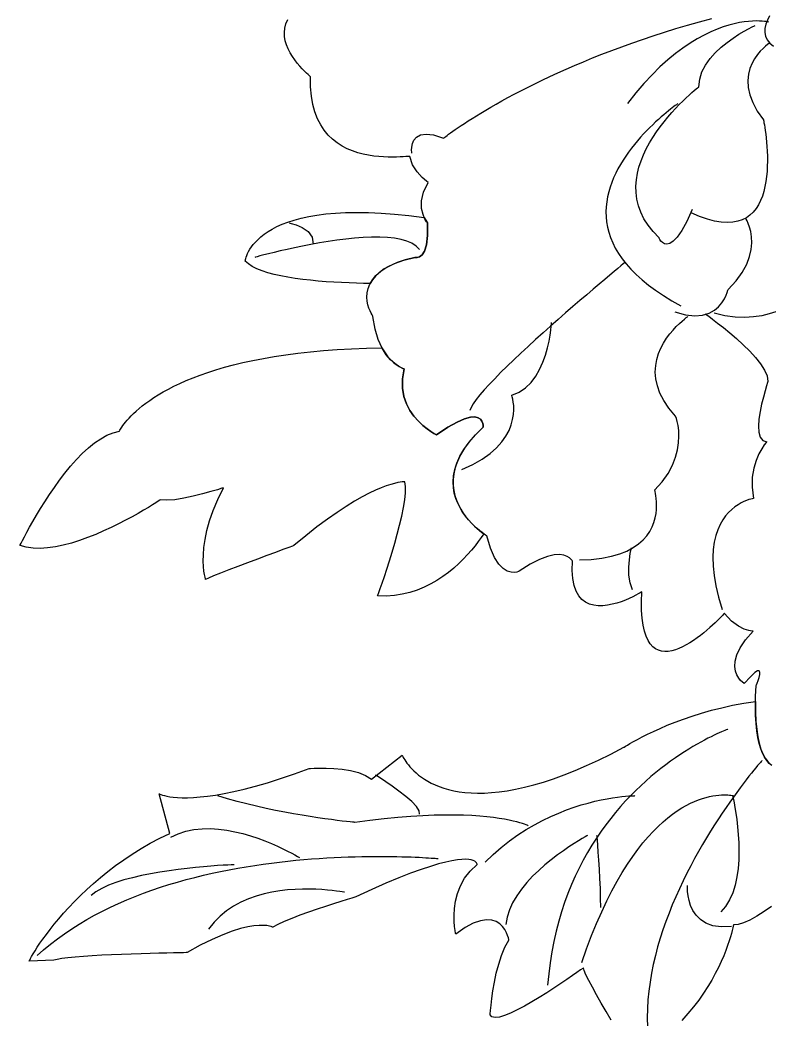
# Model space of a CAD drawing. Extents: x 40 to 170, y 25 to 272.
# Drawn here: x 81.82 to 102.25, y 221.43 to 248.68 of the extents above; entities that cross this region are included whole.
import ezdxf

# ---------------------------------------------------------------- set-up
doc = ezdxf.new("R2010")
doc.units = 0

msp = doc.modelspace()

# ---------------------------------------------------------------- linework, layer by layer
at = {"color": 250, "linetype": 'Continuous'}
for points in [[(102.239776, 248.794381), (102.181545, 248.677775), (102.139315, 248.562781), (102.115317, 248.450392), (102.111783, 248.3416), (102.130948, 248.237396), (102.175042, 248.138773), (102.246298, 248.046723), (102.34695, 247.962239)], [(92.44, 244.9558), (92.421541, 244.959125), (92.384425, 244.958951), (92.330138, 244.956316), (92.260165, 244.952261), (92.175992, 244.947824), (92.079105, 244.944045), (91.970987, 244.941964), (91.853127, 244.94262), (91.727007, 244.947052), (91.594115, 244.9563), (91.455935, 244.971403), (91.313953, 244.993401), (91.169655, 245.023332), (91.024525, 245.062237), (90.88005, 245.111156), (90.737714, 245.171126), (90.599004, 245.243188), (90.465405, 245.328381), (90.338401, 245.427745), (90.21948, 245.542319), (90.110125, 245.673142), (90.011823, 245.821254), (89.926059, 245.987695), (89.854318, 246.173503), (89.798087, 246.379718), (89.758849, 246.607379), (89.738092, 246.857527), (89.7373, 247.1312), (89.729068, 247.137991), (89.705822, 247.157814), (89.669736, 247.189845), (89.622986, 247.233258), (89.567744, 247.287229), (89.506188, 247.350934), (89.44049, 247.423547), (89.372825, 247.504244), (89.305368, 247.5922), (89.240294, 247.686591), (89.179777, 247.786592), (89.125991, 247.891378), (89.081113, 248.000125), (89.047314, 248.112007), (89.026772, 248.226201), (89.021659, 248.341881), (89.034152, 248.458222), (89.066423, 248.574401), (89.120648, 248.689592)], [(92.495, 245.0516), (92.492198, 245.07398), (92.488854, 245.13298), (92.492565, 245.216395), (92.510923, 245.312016), (92.551525, 245.407637), (92.621965, 245.491052), (92.729837, 245.550052), (92.882738, 245.572432), (93.08826, 245.545983), (93.354, 245.4585), (93.358017, 245.461681), (93.370062, 245.471089), (93.390125, 245.486522), (93.418199, 245.507778), (93.454273, 245.534653), (93.49834, 245.566946), (93.55039, 245.604454), (93.610414, 245.646975), (93.678404, 245.694306), (93.75435, 245.746245), (93.838244, 245.80259), (93.930076, 245.863137), (94.029838, 245.927686), (94.13752, 245.996032), (94.253115, 246.067974), (94.376612, 246.14331), (94.508004, 246.221836), (94.64728, 246.303351), (94.794433, 246.387652), (94.949452, 246.474537), (95.112331, 246.563804), (95.283058, 246.655249), (95.461626, 246.74867), (95.648025, 246.843866), (95.842248, 246.940633), (96.044283, 247.03877), (96.254124, 247.138073), (96.47176, 247.23834), (96.697184, 247.33937), (96.930385, 247.440959), (97.171356, 247.542906), (97.420086, 247.645007), (97.676568, 247.74706), (97.940792, 247.848863), (98.21275, 247.950214), (98.492432, 248.05091), (98.77983, 248.150748), (99.074934, 248.249527), (99.377736, 248.347043), (99.688227, 248.443095), (100.006397, 248.53748), (100.332239, 248.629995), (100.665742, 248.720438)], [(102.2147, 248.6231), (102.207339, 248.624779), (102.185577, 248.629089), (102.149896, 248.634942), (102.10078, 248.641249), (102.038709, 248.646923), (101.964167, 248.650873), (101.877635, 248.652012), (101.779597, 248.64925), (101.670533, 248.6415), (101.550928, 248.627672), (101.421262, 248.606679), (101.282019, 248.577431), (101.13368, 248.53884), (100.976727, 248.489816), (100.811644, 248.429273), (100.638913, 248.35612), (100.459015, 248.26927), (100.272433, 248.167633), (100.07965, 248.050122), (99.881147, 247.915647), (99.677407, 247.76312), (99.468913, 247.591452), (99.256146, 247.399555), (99.039589, 247.18634), (98.819724, 246.950718), (98.597034, 246.691601), (98.372, 246.4079)], [(100.1351, 243.5146), (99.984358, 243.186074), (99.848373, 242.939646), (99.72683, 242.765111), (99.619415, 242.652267), (99.525814, 242.59091), (99.445712, 242.570837), (99.378797, 242.581846), (99.324752, 242.613733), (99.283264, 242.656295), (99.254019, 242.699329), (99.236702, 242.732632), (99.231, 242.746), (99.067052, 242.916909), (98.930272, 243.090217), (98.819221, 243.265413), (98.732458, 243.441982), (98.668542, 243.619412), (98.626033, 243.797189), (98.603491, 243.974799), (98.599475, 244.151731), (98.612545, 244.327471), (98.641261, 244.501504), (98.684182, 244.673319), (98.739867, 244.842402), (98.806877, 245.00824), (98.883771, 245.170319), (98.969109, 245.328127), (99.06145, 245.48115), (99.159354, 245.628875), (99.26138, 245.770788), (99.366089, 245.906377), (99.472039, 246.035129), (99.577791, 246.156529), (99.681903, 246.270066), (99.782937, 246.375225), (99.87945, 246.471494), (99.970003, 246.558359), (100.053156, 246.635307), (100.127468, 246.701825), (100.191498, 246.757399), (100.243807, 246.801517), (100.282954, 246.833666), (100.307498, 246.853331), (100.316, 246.86), (100.338405, 247.068132), (100.40114, 247.265788), (100.497483, 247.452177), (100.620711, 247.626507), (100.764105, 247.787987), (100.920942, 247.935828), (101.0845, 248.069238), (101.248058, 248.187425), (101.404895, 248.2896), (101.548289, 248.374971), (101.671517, 248.442747), (101.76786, 248.492138), (101.830595, 248.522353), (101.853, 248.5326)], [(102.2361, 248.0466), (102.222812, 248.037698), (102.186325, 248.01119), (102.131702, 247.967369), (102.064008, 247.906531), (101.988305, 247.828971), (101.909658, 247.734982), (101.833131, 247.62486), (101.763788, 247.4989), (101.706691, 247.357396), (101.666906, 247.200643), (101.649495, 247.028936), (101.659523, 246.842569), (101.702054, 246.641837), (101.782151, 246.427035), (101.904879, 246.198458), (102.0753, 245.9564), (102.077167, 245.947256), (102.082358, 245.920657), (102.090262, 245.877852), (102.100263, 245.82009), (102.11175, 245.748619), (102.124109, 245.664688), (102.136727, 245.569546), (102.148991, 245.464441), (102.160287, 245.350624), (102.170003, 245.229341), (102.177525, 245.101843), (102.182241, 244.969377), (102.183536, 244.833194), (102.180798, 244.694541), (102.173413, 244.554667), (102.160769, 244.414821), (102.142252, 244.276253), (102.11725, 244.14021), (102.085148, 244.007941), (102.045334, 243.880696), (101.997194, 243.759723), (101.940116, 243.646271), (101.873487, 243.541589), (101.796692, 243.446925), (101.709119, 243.363528), (101.610155, 243.292648), (101.499187, 243.235532), (101.375601, 243.19343), (101.238784, 243.167591), (101.088123, 243.159263), (100.923006, 243.169695), (100.742817, 243.200136), (100.546946, 243.251835), (100.334778, 243.32604), (100.1057, 243.424)], [(99.7439, 246.3985), (99.739225, 246.395262), (99.725563, 246.385646), (99.703455, 246.3698), (99.673446, 246.347871), (99.636077, 246.320006), (99.59189, 246.286353), (99.54143, 246.247059), (99.485238, 246.202272), (99.423858, 246.152139), (99.357831, 246.096807), (99.287701, 246.036425), (99.21401, 245.971138), (99.137301, 245.901096), (99.058117, 245.826445), (98.977, 245.747332), (98.894493, 245.663905), (98.811139, 245.576312), (98.72748, 245.484699), (98.64406, 245.389215), (98.56142, 245.290006), (98.480104, 245.187221), (98.400654, 245.081005), (98.323613, 244.971508), (98.249524, 244.858876), (98.178929, 244.743257), (98.112371, 244.624798), (98.050392, 244.503647), (97.993536, 244.379951), (97.942345, 244.253857), (97.897362, 244.125512), (97.85913, 243.995065), (97.82819, 243.862663), (97.805087, 243.728453), (97.790362, 243.592582), (97.784558, 243.455198), (97.788219, 243.316448), (97.801885, 243.176481), (97.826102, 243.035442), (97.86141, 242.89348), (97.908353, 242.750741), (97.967474, 242.607375), (98.039314, 242.463527), (98.124418, 242.319345), (98.223327, 242.174977), (98.336584, 242.030569), (98.464732, 241.886271), (98.608313, 241.742228), (98.767871, 241.598588), (98.943948, 241.4555), (99.137087, 241.313109), (99.34783, 241.171564), (99.57672, 241.031012), (99.8243, 240.8916)], [(102.304285, 228.361239), (102.234285, 228.422586), (102.168787, 228.498622), (102.108242, 228.590173), (102.053101, 228.698065), (102.003814, 228.823125), (101.960834, 228.966181), (101.92461, 229.12806), (101.895593, 229.309587), (101.874234, 229.51159), (101.860985, 229.734897), (101.856295, 229.980332), (101.860617, 230.248724), (101.8744, 230.5409), (101.882764, 230.560879), (101.903447, 230.613024), (101.929836, 230.685647), (101.955318, 230.767059), (101.973281, 230.845571), (101.97711, 230.909496), (101.960192, 230.947144), (101.915916, 230.946826), (101.837667, 230.896856), (101.718833, 230.785543), (101.5528, 230.6012), (101.539121, 230.610087), (101.503667, 230.637119), (101.454813, 230.682855), (101.400933, 230.747852), (101.350404, 230.832668), (101.3116, 230.937863), (101.292896, 231.063992), (101.302667, 231.211615), (101.349288, 231.381289), (101.441133, 231.573573), (101.586579, 231.789024), (101.794, 232.0282), (101.76385, 232.029037), (101.6801, 232.0416), (101.5528, 232.080963), (101.392, 232.1622), (101.20775, 232.300388), (101.0101, 232.5106), (101.00431, 232.504206), (100.987404, 232.485834), (100.960081, 232.456695), (100.923037, 232.418001), (100.876971, 232.370965), (100.822579, 232.316799), (100.760559, 232.256715), (100.691609, 232.191926), (100.616427, 232.123643), (100.535709, 232.053079), (100.450154, 231.981447), (100.360459, 231.909957), (100.267321, 231.839824), (100.171438, 231.772258), (100.073507, 231.708472), (99.974226, 231.649678), (99.874293, 231.597089), (99.774405, 231.551917), (99.67526, 231.515373), (99.577554, 231.488671), (99.481986, 231.473022), (99.389254, 231.469639), (99.300054, 231.479734), (99.215084, 231.504519), (99.135042, 231.545206), (99.060625, 231.603008), (98.992531, 231.679137), (98.931457, 231.774805), (98.878101, 231.891224), (98.83316, 232.029606), (98.797332, 232.191165), (98.771315, 232.377111), (98.755805, 232.588657), (98.751501, 232.827016), (98.7591, 233.0934), (98.747934, 233.086601), (98.715815, 233.06773), (98.664816, 233.039076), (98.597008, 233.00293), (98.514462, 232.961581), (98.419249, 232.917317), (98.313442, 232.87243), (98.199111, 232.829208), (98.078329, 232.789941), (97.953165, 232.756918), (97.825692, 232.732429), (97.697982, 232.718763), (97.572105, 232.718211), (97.450133, 232.733061), (97.334138, 232.765603), (97.226191, 232.818127), (97.128363, 232.892922), (97.042726, 232.992277), (96.97135, 233.118483), (96.916309, 233.273829), (96.879672, 233.460604), (96.863512, 233.681098), (96.8699, 233.9376), (96.86247, 233.949618), (96.838369, 233.979936), (96.794878, 234.019947), (96.72928, 234.061044), (96.638858, 234.094621), (96.520892, 234.112072), (96.372666, 234.104789), (96.191462, 234.064167), (95.974561, 233.981599), (95.719246, 233.848479), (95.4228, 233.6562), (95.406177, 233.649024), (95.359767, 233.634974), (95.288756, 233.625263), (95.19833, 233.631109), (95.093675, 233.663725), (94.979978, 233.734327), (94.862426, 233.854131), (94.746205, 234.03435), (94.636501, 234.286202), (94.5385, 234.6209), (94.529278, 234.626693), (94.503124, 234.643897), (94.462302, 234.67225), (94.409077, 234.711489), (94.345715, 234.761352), (94.274481, 234.821576), (94.19764, 234.891899), (94.117457, 234.972058), (94.036197, 235.061791), (93.956126, 235.160836), (93.879508, 235.26893), (93.808609, 235.38581), (93.745695, 235.511214), (93.693029, 235.644879), (93.652878, 235.786544), (93.627507, 235.935945), (93.61918, 236.092821), (93.630164, 236.256908), (93.662722, 236.427945), (93.719121, 236.605668), (93.801625, 236.789816), (93.9125, 236.980125), (94.05401, 237.176334), (94.228422, 237.37818), (94.438, 237.5854), (94.438419, 237.599671), (94.436325, 237.636763), (94.426695, 237.688092), (94.404504, 237.745074), (94.364726, 237.799125), (94.302338, 237.841662), (94.212314, 237.864102), (94.08963, 237.857859), (93.929261, 237.814352), (93.726183, 237.724995), (93.475371, 237.581206), (93.1718, 237.3744), (93.151833, 237.384504), (93.096841, 237.414991), (93.014182, 237.466126), (92.91122, 237.538173), (92.795314, 237.631396), (92.673825, 237.746059), (92.554115, 237.882425), (92.443543, 238.04076), (92.349471, 238.221327), (92.27926, 238.424391), (92.240271, 238.650215), (92.239864, 238.899063), (92.2854, 239.1712), (92.265504, 239.177513), (92.210881, 239.199998), (92.129127, 239.243973), (92.027838, 239.314755), (91.914613, 239.417663), (91.797046, 239.558013), (91.682734, 239.741124), (91.579275, 239.972314), (91.494265, 240.2569), (91.4353, 240.6002), (91.428535, 240.610757), (91.410661, 240.641114), (91.385305, 240.689299), (91.356097, 240.753337), (91.326666, 240.831258), (91.300641, 240.921089), (91.28165, 241.020856), (91.273322, 241.128588), (91.279287, 241.242312), (91.303174, 241.360056), (91.34861, 241.479846), (91.419226, 241.599711), (91.51865, 241.717678), (91.65051, 241.831774), (91.818437, 241.940026), (92.026058, 242.040463), (92.277003, 242.131112), (92.5749, 242.21), (92.592634, 242.206645), (92.638769, 242.206894), (92.702707, 242.226221), (92.77385, 242.2801), (92.841599, 242.384004), (92.895356, 242.553406), (92.924523, 242.80378), (92.9185, 243.1506), (92.898622, 243.177548), (92.852485, 243.255437), (92.800338, 243.37984), (92.762428, 243.546327), (92.759003, 243.750469), (92.810311, 243.987836), (92.9366, 244.254), (92.890954, 244.289134), (92.779797, 244.387475), (92.641803, 244.538429), (92.515646, 244.731402), (92.44, 244.9558)], [(91.3584, 241.4991), (91.177686, 241.502091), (90.986955, 241.506789), (90.788008, 241.513462), (90.582643, 241.522378), (90.372663, 241.533805), (90.159866, 241.548012), (89.946052, 241.565265), (89.733023, 241.585833), (89.522578, 241.609985), (89.316518, 241.637987), (89.116642, 241.670107), (88.924751, 241.706615), (88.742644, 241.747777), (88.572123, 241.793861), (88.414987, 241.845136), (88.273037, 241.90187), (88.148072, 241.964329), (88.041893, 242.032784), (87.9563, 242.1075), (87.956914, 242.112455), (87.959241, 242.126838), (87.964003, 242.149925), (87.971925, 242.18099), (87.983733, 242.21931), (88.00015, 242.26416), (88.0219, 242.314816), (88.049709, 242.370553), (88.084299, 242.430648), (88.126397, 242.494375), (88.176726, 242.561011), (88.23601, 242.629831), (88.304975, 242.70011), (88.384343, 242.771125), (88.474841, 242.842151), (88.577191, 242.912463), (88.692119, 242.981337), (88.820349, 243.048049), (88.962605, 243.111875), (89.119611, 243.17209), (89.292093, 243.227969), (89.480774, 243.278789), (89.686379, 243.323825), (89.909632, 243.362352), (90.151257, 243.393647), (90.41198, 243.416984), (90.692524, 243.43164), (90.993613, 243.43689), (91.315973, 243.43201), (91.660327, 243.416275), (92.0274, 243.388962), (92.417916, 243.349345), (92.8326, 243.2967), (92.9185, 243.1506), (92.924523, 242.80378), (92.895356, 242.553406), (92.841599, 242.384004), (92.77385, 242.2801), (92.702707, 242.226221), (92.638769, 242.206894), (92.592634, 242.206645), (92.5749, 242.21), (92.31721, 242.143343), (92.094248, 242.067872), (91.903741, 241.984821), (91.743412, 241.895425), (91.610989, 241.80092), (91.504195, 241.702541), (91.420757, 241.601522), (91.3584, 241.4991)], [(89.1561, 243.1506), (89.209365, 243.137872), (89.341019, 243.097007), (89.50885, 243.023988), (89.670648, 242.914793), (89.784202, 242.765403), (89.8073, 242.5718)], [(99.6635, 240.7308), (99.953741, 240.64977), (100.203366, 240.621918), (100.415308, 240.63845), (100.592496, 240.690574), (100.737863, 240.769497), (100.854338, 240.866425), (100.944852, 240.972566), (101.012337, 241.079126), (101.059723, 241.177312), (101.089942, 241.258332), (101.105924, 241.313393), (101.1106, 241.3337), (101.332129, 241.571715), (101.499978, 241.802041), (101.620406, 242.022704), (101.699668, 242.231727), (101.744022, 242.427136), (101.759725, 242.606955), (101.753034, 242.769207), (101.730205, 242.911918), (101.697497, 243.033111), (101.661165, 243.130812), (101.627467, 243.203044), (101.60266, 243.247832), (101.593, 243.2632)], [(92.7015, 242.4271), (92.612632, 242.51878), (92.497904, 242.594159), (92.359711, 242.654275), (92.200448, 242.700163), (92.022512, 242.732862), (91.828299, 242.753409), (91.620205, 242.762842), (91.400625, 242.762197), (91.171956, 242.752513), (90.936592, 242.734826), (90.696931, 242.710174), (90.455369, 242.679595), (90.2143, 242.644125), (89.976121, 242.604802), (89.743228, 242.562664), (89.518017, 242.518747), (89.302884, 242.47409), (89.100224, 242.429729), (88.912433, 242.386702), (88.741908, 242.346046), (88.591044, 242.308799), (88.462237, 242.275997), (88.357884, 242.24868), (88.280379, 242.227883), (88.232119, 242.214644), (88.2155, 242.21)], [(98.3059, 242.073), (98.292836, 242.062274), (98.2548, 242.030959), (98.193521, 241.980345), (98.11073, 241.911724), (98.008159, 241.82639), (97.887538, 241.725633), (97.750597, 241.610745), (97.599069, 241.483019), (97.434683, 241.343746), (97.25917, 241.194219), (97.074262, 241.035728), (96.881689, 240.869566), (96.683181, 240.697026), (96.480471, 240.519398), (96.275287, 240.337975), (96.069363, 240.154049), (95.864427, 239.968911), (95.662211, 239.783854), (95.464446, 239.600169), (95.272863, 239.419148), (95.089192, 239.242084), (94.915165, 239.070268), (94.752511, 238.904991), (94.602962, 238.747547), (94.46825, 238.599227), (94.350103, 238.461322), (94.250254, 238.335125), (94.170434, 238.221928), (94.112372, 238.123022), (94.0778, 238.0397)], [(100.4888, 240.6725), (100.513724, 240.655005), (100.583512, 240.605013), (100.690686, 240.526263), (100.827769, 240.422493), (100.987284, 240.297442), (101.161753, 240.154848), (101.3437, 239.99845), (101.525647, 239.831987), (101.700116, 239.659197), (101.859631, 239.483819), (101.996714, 239.309592), (102.103888, 239.140254), (102.173676, 238.979544), (102.1986, 238.8312), (102.187906, 238.798851), (102.159628, 238.709415), (102.119477, 238.574309), (102.073159, 238.404952), (102.026385, 238.21276), (101.984863, 238.00915), (101.9543, 237.80554), (101.940407, 237.613348), (101.948892, 237.443991), (101.985463, 237.308885), (102.05583, 237.219449), (102.1657, 237.1871), (102.146801, 237.165497), (102.097319, 237.10195), (102.028081, 236.998352), (101.949913, 236.856596), (101.873639, 236.678575), (101.810085, 236.466181), (101.770077, 236.221309), (101.76444, 235.945851), (101.804, 235.6417), (101.79524, 235.640168), (101.770225, 235.634927), (101.730852, 235.625005), (101.679021, 235.609431), (101.616629, 235.587237), (101.545575, 235.55745), (101.467756, 235.519101), (101.38507, 235.471219), (101.299416, 235.412833), (101.212692, 235.342973), (101.126796, 235.260669), (101.043625, 235.16495), (100.965078, 235.054846), (100.893054, 234.929385), (100.829449, 234.787598), (100.776163, 234.628515), (100.735093, 234.451164), (100.708138, 234.254575), (100.697194, 234.037778), (100.704162, 233.799802), (100.730938, 233.539677), (100.779421, 233.256431), (100.851509, 232.949096), (100.9491, 232.6167)], [(102.412456, 240.729402), (102.229616, 240.668614), (102.027096, 240.619596), (101.805282, 240.586335), (101.56456, 240.572817), (101.305315, 240.58303), (101.027933, 240.620962), (100.7328, 240.6906)], [(93.8553, 236.4264), (94.155866, 236.564049), (94.4119, 236.710463), (94.626797, 236.863436), (94.803956, 237.020758), (94.946772, 237.180221), (95.058643, 237.339618), (95.142965, 237.496739), (95.203135, 237.649377), (95.24255, 237.795324), (95.264607, 237.93237), (95.272702, 238.058308), (95.270233, 238.170929), (95.260595, 238.268026), (95.247186, 238.34739), (95.233403, 238.406812), (95.222642, 238.444085), (95.2183, 238.457), (95.419139, 238.537172), (95.593701, 238.653962), (95.74381, 238.800556), (95.871292, 238.970143), (95.977972, 239.155911), (96.065675, 239.351046), (96.136225, 239.548738), (96.191448, 239.742172), (96.233167, 239.924538), (96.26321, 240.089022), (96.283399, 240.228813), (96.295561, 240.337097), (96.301519, 240.407064), (96.3031, 240.4319)], [(97.0608, 233.9677), (97.385092, 233.981763), (97.674996, 234.014854), (97.932373, 234.065146), (98.15908, 234.130809), (98.356975, 234.210014), (98.527916, 234.300934), (98.673763, 234.40174), (98.796373, 234.510603), (98.897605, 234.625695), (98.979317, 234.745187), (99.043367, 234.86725), (99.091614, 234.990057), (99.125916, 235.111778), (99.148132, 235.230584), (99.160119, 235.344649), (99.163736, 235.452142), (99.160842, 235.551235), (99.153294, 235.6401), (99.142952, 235.716908), (99.131673, 235.77983), (99.121316, 235.827039), (99.113739, 235.856705), (99.1108, 235.867), (99.316076, 236.096646), (99.476066, 236.32448), (99.595794, 236.547619), (99.680282, 236.763183), (99.734552, 236.968289), (99.763628, 237.160056), (99.772532, 237.335604), (99.766285, 237.492049), (99.749912, 237.626511), (99.728435, 237.736109), (99.706875, 237.817961), (99.690256, 237.869185), (99.6836, 237.8869), (99.502189, 238.100094), (99.360662, 238.3086), (99.255836, 238.511833), (99.184527, 238.709205), (99.143551, 238.900132), (99.129724, 239.084027), (99.139863, 239.260304), (99.170784, 239.428377), (99.219302, 239.587661), (99.282235, 239.73757), (99.356399, 239.877517), (99.43861, 240.006916), (99.525684, 240.125183), (99.614437, 240.23173), (99.701686, 240.325971), (99.784247, 240.407322), (99.858936, 240.475196), (99.92257, 240.529006), (99.971964, 240.568168), (100.003935, 240.592094), (100.0153, 240.6002)], [(94.4538, 234.6784), (94.384559, 234.577123), (94.305921, 234.468353), (94.217918, 234.353651), (94.12058, 234.234577), (94.01394, 234.112691), (93.898029, 233.989554), (93.772878, 233.866726), (93.63852, 233.745768), (93.494986, 233.62824), (93.342307, 233.515703), (93.180515, 233.409716), (93.009642, 233.31184), (92.829718, 233.223636), (92.640777, 233.146664), (92.442848, 233.082485), (92.235965, 233.032659), (92.020158, 232.998745), (91.795459, 232.982306), (91.5619, 232.9849), (91.570887, 233.009567), (91.596243, 233.080094), (91.635559, 233.191267), (91.686428, 233.337873), (91.746443, 233.514698), (91.813195, 233.71653), (91.884277, 233.938155), (91.95728, 234.174359), (92.029797, 234.41993), (92.099421, 234.669655), (92.163743, 234.918319), (92.220355, 235.16071), (92.26685, 235.391614), (92.30082, 235.605819), (92.319856, 235.79811), (92.321553, 235.963275), (92.3035, 236.0961), (92.295939, 236.096274), (92.273078, 236.09569), (92.234647, 236.092684), (92.180378, 236.085597), (92.110001, 236.072766), (92.023248, 236.05253), (91.919849, 236.023227), (91.799536, 235.983196), (91.662039, 235.930776), (91.507089, 235.864304), (91.334419, 235.782119), (91.143757, 235.68256), (90.934837, 235.563966), (90.707387, 235.424674), (90.461141, 235.263023), (90.195828, 235.077351), (89.911179, 234.865998), (89.606926, 234.627302), (89.2828, 234.3596), (89.245544, 234.345842), (89.141451, 234.307334), (88.98203, 234.248227), (88.778791, 234.172669), (88.543244, 234.084811), (88.286899, 233.988802), (88.021267, 233.888792), (87.757858, 233.788931), (87.508181, 233.693369), (87.283747, 233.606255), (87.096065, 233.531739), (86.956646, 233.473971), (86.877, 233.4371), (86.87255, 233.451636), (86.861337, 233.494688), (86.846564, 233.565428), (86.831435, 233.663023), (86.819154, 233.786644), (86.812924, 233.935459), (86.81595, 234.108638), (86.831435, 234.30535), (86.862583, 234.524764), (86.912598, 234.76605), (86.984683, 235.028378), (87.082043, 235.310916), (87.20788, 235.612833), (87.3654, 235.9333), (87.320785, 235.919004), (87.198615, 235.881225), (87.0164, 235.82763), (86.791652, 235.765884), (86.541881, 235.703653), (86.2846, 235.648604), (86.037319, 235.608401), (85.817548, 235.590711), (85.6428, 235.6032), (85.628543, 235.593779), (85.587049, 235.566804), (85.520235, 235.524204), (85.43002, 235.467909), (85.31832, 235.39985), (85.187052, 235.321955), (85.038134, 235.236156), (84.873483, 235.144383), (84.695016, 235.048564), (84.504651, 234.950631), (84.304305, 234.852513), (84.095894, 234.75614), (83.881337, 234.663442), (83.662551, 234.57635), (83.441452, 234.496793), (83.219959, 234.4267), (82.999988, 234.368004), (82.783457, 234.322632), (82.572282, 234.292515), (82.368382, 234.279584), (82.173674, 234.285767), (81.990074, 234.312996), (81.8195, 234.3632), (81.827394, 234.379287), (81.850573, 234.425691), (81.88828, 234.499628), (81.939756, 234.598314), (82.004247, 234.718963), (82.080995, 234.85879), (82.169242, 235.015012), (82.268233, 235.184843), (82.37721, 235.3655), (82.495416, 235.554196), (82.622095, 235.748148), (82.756489, 235.944571), (82.897843, 236.140681), (83.045398, 236.333692), (83.198398, 236.52082), (83.356087, 236.69928), (83.517707, 236.866289), (83.682501, 237.01906), (83.849713, 237.15481), (84.018586, 237.270753), (84.188363, 237.364106), (84.358286, 237.432083), (84.5276, 237.4719), (84.529246, 237.475421), (84.534397, 237.485765), (84.543369, 237.502606), (84.55648, 237.525614), (84.574049, 237.554464), (84.596391, 237.588827), (84.623826, 237.628376), (84.656671, 237.672783), (84.695243, 237.721721), (84.739859, 237.774862), (84.790838, 237.831879), (84.848497, 237.892445), (84.913154, 237.95623), (84.985125, 238.02291), (85.06473, 238.092154), (85.152284, 238.163637), (85.248107, 238.23703), (85.352515, 238.312007), (85.465825, 238.388239), (85.588357, 238.465399), (85.720427, 238.543159), (85.862352, 238.621193), (86.014451, 238.699172), (86.177041, 238.776769), (86.350439, 238.853656), (86.534963, 238.929506), (86.730931, 239.003991), (86.93866, 239.076784), (87.158468, 239.147558), (87.390672, 239.215984), (87.635591, 239.281735), (87.893541, 239.344484), (88.16484, 239.403904), (88.449805, 239.459665), (88.748756, 239.511442), (89.062007, 239.558907), (89.389879, 239.601732), (89.732687, 239.639589), (90.09075, 239.672151), (90.464385, 239.699091), (90.85391, 239.720081), (91.259643, 239.734793), (91.6819, 239.7429), (91.84339, 239.49801), (92.005399, 239.333049), (92.147013, 239.233363), (92.247318, 239.184298), (92.2854, 239.1712), (92.239864, 238.899063), (92.240271, 238.650215), (92.27926, 238.424391), (92.349471, 238.221327), (92.443543, 238.04076), (92.554115, 237.882425), (92.673825, 237.746059), (92.795314, 237.631396), (92.91122, 237.538173), (93.014182, 237.466126), (93.096841, 237.414991), (93.151833, 237.384504), (93.1718, 237.3744), (93.475371, 237.581206), (93.726183, 237.724995), (93.929261, 237.814352), (94.08963, 237.857859), (94.212314, 237.864102), (94.302337, 237.841663), (94.364726, 237.799125), (94.404504, 237.745074), (94.426695, 237.688092), (94.436325, 237.636763), (94.438419, 237.599671), (94.438, 237.5854), (94.238233, 237.388606), (94.070243, 237.196644), (93.932093, 237.009737), (93.821846, 236.828109), (93.737567, 236.651985), (93.67732, 236.481589), (93.639168, 236.317145), (93.621175, 236.158877), (93.621405, 236.00701), (93.637922, 235.861766), (93.66879, 235.723372), (93.712072, 235.592049), (93.765833, 235.468024), (93.828136, 235.35152), (93.897045, 235.24276), (93.970624, 235.14197), (94.046937, 235.049372), (94.124048, 234.965193), (94.20002, 234.889655), (94.272917, 234.822982), (94.340804, 234.765399), (94.401743, 234.717131), (94.4538, 234.6784)], [(98.5079, 233.1537), (98.43979, 233.340556), (98.409639, 233.552201), (98.407431, 233.769122), (98.423149, 233.971805), (98.446778, 234.140738), (98.4683, 234.256407), (98.4777, 234.2993)], [(82.0714, 223.0296), (82.07203, 223.038984), (82.082928, 223.06509), (82.104071, 223.10697), (82.13544, 223.163677), (82.177011, 223.234263), (82.228765, 223.317782), (82.29068, 223.413284), (82.362734, 223.519824), (82.444905, 223.636453), (82.537174, 223.762224), (82.639518, 223.896189), (82.751915, 224.037401), (82.874346, 224.184912), (83.006788, 224.337775), (83.149219, 224.495042), (83.301619, 224.655767), (83.463967, 224.819), (83.63624, 224.983796), (83.818418, 225.149206), (84.010479, 225.314282), (84.212402, 225.478078), (84.424165, 225.639646), (84.645747, 225.798038), (84.877128, 225.952307), (85.118284, 226.101505), (85.369196, 226.244685), (85.629842, 226.380899), (85.9002, 226.5092), (85.6108, 227.5945), (85.616042, 227.59181), (85.63222, 227.584464), (85.660011, 227.57355), (85.700094, 227.560158), (85.753147, 227.545374), (85.819848, 227.530288), (85.900874, 227.515986), (85.996904, 227.503559), (86.108615, 227.494092), (86.236686, 227.488676), (86.381795, 227.488398), (86.544619, 227.494345), (86.725836, 227.507607), (86.926125, 227.529271), (87.146163, 227.560425), (87.386628, 227.602159), (87.648199, 227.655559), (87.931553, 227.721714), (88.237368, 227.801712), (88.566322, 227.896642), (88.919094, 228.007591), (89.29636, 228.135648), (89.6988, 228.2819), (89.73371, 228.28454), (89.830482, 228.290001), (89.977178, 228.294593), (90.161859, 228.294626), (90.372587, 228.286413), (90.597425, 228.266262), (90.824433, 228.230484), (91.041674, 228.175391), (91.237209, 228.097293), (91.3991, 227.9925), (92.2312, 228.6437), (92.232963, 228.639619), (92.238415, 228.627785), (92.247798, 228.608814), (92.261356, 228.583321), (92.279332, 228.551922), (92.301969, 228.515231), (92.32951, 228.473864), (92.362199, 228.428437), (92.400279, 228.379563), (92.443992, 228.32786), (92.493583, 228.273941), (92.549293, 228.218423), (92.611367, 228.16192), (92.680048, 228.105048), (92.755579, 228.048422), (92.838202, 227.992657), (92.928162, 227.938369), (93.025701, 227.886173), (93.131062, 227.836684), (93.244489, 227.790517), (93.366225, 227.748288), (93.496513, 227.710611), (93.635596, 227.678103), (93.783718, 227.651378), (93.941121, 227.631052), (94.108049, 227.61774), (94.284745, 227.612057), (94.471452, 227.614619), (94.668413, 227.62604), (94.875872, 227.646936), (95.094072, 227.677923), (95.323255, 227.719615), (95.563665, 227.772628), (95.815546, 227.837577), (96.07914, 227.915077), (96.35469, 228.005744), (96.642441, 228.110193), (96.942634, 228.229039), (97.255513, 228.362898), (97.581322, 228.512384), (97.920303, 228.678113), (98.2727, 228.8607), (98.283369, 228.867709), (98.315016, 228.887917), (98.367103, 228.920098), (98.439091, 228.963023), (98.530441, 229.015466), (98.640613, 229.076198), (98.769069, 229.143992), (98.91527, 229.217622), (99.078676, 229.295858), (99.25875, 229.377475), (99.454952, 229.461244), (99.666742, 229.545938), (99.893583, 229.63033), (100.134935, 229.713192), (100.390259, 229.793297), (100.659017, 229.869417), (100.940669, 229.940325), (101.234676, 230.004793), (101.540499, 230.061594), (101.8576, 230.1095), (101.858438, 229.829944), (101.869738, 229.577273), (101.890908, 229.350404), (101.921358, 229.148253), (101.960498, 228.969738), (102.007736, 228.813774), (102.062481, 228.67928), (102.124144, 228.565171), (102.192133, 228.470364), (102.265858, 228.393777)], [(101.1039, 229.3516), (101.09878, 229.349736), (101.083679, 229.34408), (101.058985, 229.334533), (101.025085, 229.320996), (100.982368, 229.303373), (100.931222, 229.281564), (100.872034, 229.255472), (100.805193, 229.224997), (100.731086, 229.190043), (100.650102, 229.150512), (100.562627, 229.106304), (100.469051, 229.057321), (100.369762, 229.003466), (100.265146, 228.944641), (100.155592, 228.880747), (100.041488, 228.811685), (99.923222, 228.737359), (99.801182, 228.65767), (99.675756, 228.572519), (99.547331, 228.481808), (99.416296, 228.38544), (99.283039, 228.283316), (99.147947, 228.175338), (99.011409, 228.061408), (98.873812, 227.941427), (98.735544, 227.815298), (98.596994, 227.682923), (98.458549, 227.544202), (98.320596, 227.399038), (98.183525, 227.247334), (98.047724, 227.08899), (97.913579, 226.923908), (97.781478, 226.751991), (97.651811, 226.573141), (97.524965, 226.387258), (97.401327, 226.194245), (97.281286, 225.994004), (97.165229, 225.786437), (97.053545, 225.571445), (96.946621, 225.348931), (96.844846, 225.118795), (96.748607, 224.880941), (96.658292, 224.635269), (96.57429, 224.381682), (96.496987, 224.120082), (96.426773, 223.85037), (96.364035, 223.572448), (96.30916, 223.286219), (96.262538, 222.991583), (96.224555, 222.688443), (96.1956, 222.3767)], [(102.0351, 228.499), (102.030101, 228.493351), (102.015419, 228.47658), (101.991528, 228.448954), (101.958899, 228.410737), (101.918006, 228.362195), (101.869321, 228.303594), (101.813317, 228.235198), (101.750467, 228.157272), (101.681244, 228.070084), (101.60612, 227.973897), (101.525568, 227.868977), (101.440061, 227.755589), (101.350072, 227.634), (101.256074, 227.504474), (101.158538, 227.367277), (101.057939, 227.222673), (100.954748, 227.070929), (100.849439, 226.91231), (100.742484, 226.747081), (100.634356, 226.575508), (100.525528, 226.397855), (100.416473, 226.214389), (100.307662, 226.025375), (100.19957, 225.831078), (100.092669, 225.631763), (99.987432, 225.427696), (99.884331, 225.219143), (99.783839, 225.006368), (99.686428, 224.789637), (99.592573, 224.569215), (99.502745, 224.345368), (99.417417, 224.118362), (99.337063, 223.888461), (99.262154, 223.655931), (99.193163, 223.421037), (99.130564, 223.184045), (99.074829, 222.945219), (99.02643, 222.704827), (98.985842, 222.463132), (98.953535, 222.220401), (98.929984, 221.976898), (98.91566, 221.732889), (98.911037, 221.488639), (98.916588, 221.244414)], [(92.7014, 227.0414), (92.695335, 227.131489), (92.620273, 227.247202), (92.492616, 227.380272), (92.328766, 227.522427), (92.145125, 227.6654), (91.958094, 227.800921), (91.784074, 227.92072), (91.639467, 228.01653), (91.540675, 228.080079), (91.5041, 228.1031)], [(95.6608, 226.7251), (95.655084, 226.727812), (95.637631, 226.73552), (95.60798, 226.747583), (95.565672, 226.763358), (95.510247, 226.782203), (95.441246, 226.803477), (95.358208, 226.826538), (95.260675, 226.850744), (95.148186, 226.875452), (95.020282, 226.900022), (94.876502, 226.92381), (94.716389, 226.946176), (94.53948, 226.966477), (94.345318, 226.984072), (94.133442, 226.998318), (93.903393, 227.008574), (93.654711, 227.014198), (93.386936, 227.014548), (93.099608, 227.008981), (92.792269, 226.996857), (92.464457, 226.977533), (92.115715, 226.950367), (91.74558, 226.914717), (91.353595, 226.869942), (90.9393, 226.8154), (90.92467, 226.816779), (90.881899, 226.821005), (90.812664, 226.828213), (90.718642, 226.83854), (90.601511, 226.85212), (90.462947, 226.86909), (90.304628, 226.889583), (90.128231, 226.913736), (89.935434, 226.941684), (89.727913, 226.973563), (89.507345, 227.009507), (89.275409, 227.049652), (89.033781, 227.094134), (88.784138, 227.143088), (88.528158, 227.196648), (88.267518, 227.254952), (88.003894, 227.318134), (87.738966, 227.386329), (87.474408, 227.459672), (87.2119, 227.5383)], [(94.4906, 225.735), (94.709653, 225.943432), (94.932118, 226.135198), (95.156944, 226.310994), (95.38308, 226.471513), (95.609474, 226.61745), (95.835074, 226.7495), (96.058829, 226.868356), (96.279687, 226.974713), (96.496598, 227.069265), (96.708509, 227.152707), (96.914369, 227.225734), (97.113126, 227.289039), (97.303729, 227.343316), (97.485127, 227.389262), (97.656267, 227.427569), (97.816099, 227.458932), (97.963571, 227.484046), (98.097631, 227.503604), (98.217228, 227.518302), (98.32131, 227.528834), (98.408827, 227.535893), (98.478725, 227.540175), (98.529955, 227.542374), (98.561463, 227.543184), (98.5722, 227.5433)], [(97.1256, 222.9967), (97.258461, 223.373445), (97.393366, 223.729091), (97.530035, 224.064239), (97.668186, 224.379489), (97.807539, 224.675441), (97.947813, 224.952697), (98.088726, 225.211856), (98.229998, 225.453521), (98.371347, 225.67829), (98.512494, 225.886766), (98.653156, 226.079547), (98.793053, 226.257236), (98.931905, 226.420433), (99.069429, 226.569737), (99.205345, 226.705751), (99.339373, 226.829074), (99.47123, 226.940308), (99.600637, 227.040052), (99.727313, 227.128907), (99.850975, 227.207475), (99.971344, 227.276355), (100.088138, 227.336149), (100.201077, 227.387456), (100.309879, 227.430878), (100.414264, 227.467014), (100.513951, 227.496467), (100.608658, 227.519836), (100.698105, 227.537722), (100.78201, 227.550725), (100.860094, 227.559447), (100.932074, 227.564487), (100.99767, 227.566447), (101.056602, 227.565927), (101.108587, 227.563528), (101.153345, 227.55985), (101.190596, 227.555493), (101.220057, 227.55106), (101.241449, 227.547149), (101.254491, 227.544362), (101.2589, 227.5433)], [(101.2392, 227.5222), (101.24389, 227.501413), (101.25662, 227.441659), (101.275381, 227.346844), (101.298161, 227.220877), (101.322953, 227.067666), (101.347744, 226.891119), (101.370527, 226.695143), (101.389291, 226.483646), (101.402025, 226.260538), (101.406721, 226.029724), (101.401367, 225.795114), (101.383956, 225.560615), (101.352475, 225.330135), (101.304916, 225.107582), (101.239269, 224.896864), (101.153524, 224.701889), (101.045671, 224.526565), (100.9137, 224.3748)], [(85.9277, 226.4126), (86.130999, 226.506247), (86.342299, 226.574071), (86.559763, 226.618251), (86.781551, 226.640969), (87.005827, 226.644405), (87.230751, 226.630739), (87.454485, 226.602152), (87.675192, 226.560824), (87.891033, 226.508937), (88.10017, 226.44867), (88.300765, 226.382203), (88.490979, 226.311718), (88.668975, 226.239395), (88.832915, 226.167415), (88.980959, 226.097957), (89.111271, 226.033203), (89.222012, 225.975333), (89.311343, 225.926527), (89.377427, 225.888965), (89.418425, 225.86483), (89.4325, 225.8563)], [(97.2806, 226.4583), (97.263599, 226.448998), (97.215006, 226.421663), (97.138438, 226.377155), (97.037508, 226.316331), (96.915834, 226.240051), (96.777031, 226.149173), (96.624714, 226.044556), (96.462498, 225.927058), (96.294, 225.797538), (96.122835, 225.656854), (95.952618, 225.505865), (95.786966, 225.345429), (95.629493, 225.176406), (95.483815, 224.999653), (95.353548, 224.81603), (95.242308, 224.626394), (95.153709, 224.431605), (95.091368, 224.232521), (95.0589, 224.03)], [(97.6422, 224.495), (97.639308, 224.75086), (97.631457, 225.016636), (97.619887, 225.283647), (97.605838, 225.543216), (97.59055, 225.786662), (97.575262, 226.005308), (97.561213, 226.190473), (97.549643, 226.33348), (97.541792, 226.425648), (97.5389, 226.4583)], [(97.923763, 221.429506), (97.788278, 221.660773), (97.655052, 221.891567), (97.528874, 222.114511), (97.414533, 222.322228), (97.316816, 222.507342), (97.240513, 222.662477), (97.190411, 222.780255), (97.1713, 222.8533), (97.150213, 222.837965), (97.090068, 222.794634), (96.995537, 222.727318), (96.871293, 222.640028), (96.722009, 222.536777), (96.552359, 222.421574), (96.367015, 222.298432), (96.17065, 222.171362), (95.967938, 222.044375), (95.76355, 221.921482), (95.56216, 221.806696), (95.368441, 221.704026), (95.187066, 221.617485), (95.022707, 221.551083), (94.880038, 221.508832), (94.763732, 221.494744), (94.678462, 221.51283), (94.6289, 221.5671), (94.631173, 221.599796), (94.638773, 221.69155), (94.652871, 221.832862), (94.67464, 222.014232), (94.70525, 222.226159), (94.745874, 222.459143), (94.797683, 222.703683), (94.861848, 222.950279), (94.939542, 223.189431), (95.031935, 223.411638), (95.1402, 223.6074), (95.137023, 223.623505), (95.1262, 223.667122), (95.105789, 223.731205), (95.073849, 223.80871), (95.02844, 223.892589), (94.96762, 223.975797), (94.88945, 224.051288), (94.791988, 224.112016), (94.673293, 224.150935), (94.531424, 224.161001), (94.364442, 224.135165), (94.170404, 224.066384), (93.94737, 223.947611), (93.6934, 223.7718), (93.688267, 223.796419), (93.676213, 223.866098), (93.662252, 223.974575), (93.6514, 224.115585), (93.648673, 224.282865), (93.659088, 224.47015), (93.687658, 224.671177), (93.7394, 224.879681), (93.81933, 225.0894), (93.932463, 225.294069), (94.083814, 225.487423), (94.2784, 225.6632), (94.277997, 225.667112), (94.275563, 225.677758), (94.269262, 225.6935), (94.257258, 225.712701), (94.237715, 225.733725), (94.208796, 225.754935), (94.168667, 225.774693), (94.11549, 225.791363), (94.047429, 225.803308), (93.962649, 225.808891), (93.859313, 225.806475), (93.735584, 225.794423), (93.589628, 225.771098), (93.419608, 225.734863), (93.223687, 225.684081), (93.00003, 225.617116), (92.7468, 225.53233), (92.462162, 225.428087), (92.144279, 225.302749), (91.791315, 225.15468), (91.401434, 224.982243), (90.9728, 224.7838), (90.943077, 224.775061), (90.85934, 224.750132), (90.729737, 224.710943), (90.562417, 224.659424), (90.365528, 224.597505), (90.147217, 224.527117), (89.915633, 224.45019), (89.678925, 224.368654), (89.44524, 224.284439), (89.222727, 224.199476), (89.019534, 224.115695), (88.843809, 224.035026), (88.7037, 223.9594), (88.694605, 223.963875), (88.666463, 223.974833), (88.617987, 223.988578), (88.547891, 224.001413), (88.45489, 224.009639), (88.337697, 224.009559), (88.195025, 223.997475), (88.025589, 223.96969), (87.828103, 223.922507), (87.60128, 223.852228), (87.343835, 223.755155), (87.05448, 223.627591), (86.731931, 223.465839), (86.3749, 223.2662), (86.349127, 223.265808), (86.275298, 223.264591), (86.158648, 223.262485), (86.00441, 223.259429), (85.81782, 223.255359), (85.60411, 223.250213), (85.368516, 223.243929), (85.116272, 223.236443), (84.852613, 223.227693), (84.582771, 223.217617), (84.311983, 223.206152), (84.045482, 223.193234), (83.788503, 223.178802), (83.546279, 223.162793), (83.324046, 223.145145), (83.127037, 223.125794), (82.960487, 223.104678), (82.82963, 223.081734), (82.7397, 223.0569), (82.0714, 223.0296)], [(82.2838, 223.1859), (82.462916, 223.344288), (82.647444, 223.4965), (82.837109, 223.642654), (83.031637, 223.782869), (83.230751, 223.917265), (83.434177, 224.045961), (83.641639, 224.169076), (83.852863, 224.286728), (84.067572, 224.399037), (84.285493, 224.506121), (84.506348, 224.608101), (84.729865, 224.705094), (84.955766, 224.797221), (85.183777, 224.884599), (85.413623, 224.967349), (85.645029, 225.045589), (85.877719, 225.119437), (86.111418, 225.189014), (86.345851, 225.254439), (86.580742, 225.315829), (86.815817, 225.373305), (87.050801, 225.426985), (87.285417, 225.476989), (87.519391, 225.523436), (87.752448, 225.566443), (87.984312, 225.606132), (88.214709, 225.64262), (88.443362, 225.676027), (88.669997, 225.706471), (88.894339, 225.734073), (89.116112, 225.75895), (89.335042, 225.781222), (89.550852, 225.801008), (89.763268, 225.818427), (89.972015, 225.833598), (90.176817, 225.846641), (90.377399, 225.857673), (90.573486, 225.866815), (90.764803, 225.874184), (90.951074, 225.879902), (91.132024, 225.884085), (91.307379, 225.886854), (91.476862, 225.888327), (91.640199, 225.888624), (91.797115, 225.887863), (91.947333, 225.886164), (92.09058, 225.883646), (92.226579, 225.880427), (92.355057, 225.876627), (92.475736, 225.872365), (92.588343, 225.86776), (92.692601, 225.86293), (92.788237, 225.857995), (92.874974, 225.853075), (92.952537, 225.848287), (93.020651, 225.843752), (93.079042, 225.839588), (93.127433, 225.835914), (93.165549, 225.832849), (93.193116, 225.830512), (93.209858, 225.829023), (93.2155, 225.8285)], [(87.6523, 225.6616), (87.631876, 225.660789), (87.572921, 225.658139), (87.478915, 225.653326), (87.353335, 225.646026), (87.19966, 225.635915), (87.021368, 225.622667), (86.821937, 225.605959), (86.604845, 225.585467), (86.373571, 225.560866), (86.131592, 225.531831), (85.882387, 225.498039), (85.629434, 225.459165), (85.376211, 225.414885), (85.126196, 225.364874), (84.882869, 225.308808), (84.649706, 225.246364), (84.430186, 225.177215), (84.227787, 225.101039), (84.045988, 225.017511), (83.888266, 224.926306), (83.7581, 224.8271)], [(101.2031, 223.9768), (100.9269, 223.967235), (100.696642, 224.000449), (100.508176, 224.069133), (100.357353, 224.165974), (100.240022, 224.283662), (100.152036, 224.414885), (100.089244, 224.552332), (100.047497, 224.688693), (100.022645, 224.816655), (100.010538, 224.928908), (100.007028, 225.018141), (100.007966, 225.077042), (100.0092, 225.0983)], [(90.6564, 224.9105), (90.641912, 224.913285), (90.599812, 224.920788), (90.532144, 224.931734), (90.44095, 224.944847), (90.328276, 224.958852), (90.196165, 224.972473), (90.04666, 224.984434), (89.881806, 224.993459), (89.703647, 224.998273), (89.514226, 224.9976), (89.315587, 224.990165), (89.109775, 224.974691), (88.898832, 224.949903), (88.684803, 224.914526), (88.469732, 224.867283), (88.255662, 224.806899), (88.044638, 224.732098), (87.838702, 224.641604), (87.6399, 224.534143), (87.450275, 224.408437), (87.271871, 224.263212), (87.106731, 224.097191), (86.9569, 223.9091)], [(102.293435, 224.526018), (102.090693, 224.383326), (101.8933, 224.25661), (101.706346, 224.151781), (101.53492, 224.074746), (101.384108, 224.031416), (101.259, 224.0277), (101.257093, 224.017459), (101.251033, 223.987522), (101.240309, 223.939062), (101.224411, 223.873258), (101.202829, 223.791283), (101.175053, 223.694315), (101.140573, 223.583528), (101.098878, 223.460099), (101.04946, 223.325204), (100.991806, 223.180018), (100.925408, 223.025717), (100.849755, 222.863478), (100.764337, 222.694475), (100.668645, 222.519885), (100.562167, 222.340884), (100.444394, 222.158647), (100.314815, 221.97435), (100.172922, 221.789169), (100.018202, 221.60428), (99.850147, 221.420859)]]:
    msp.add_lwpolyline(points, dxfattribs=at)

doc.saveas('drawing.dxf')
